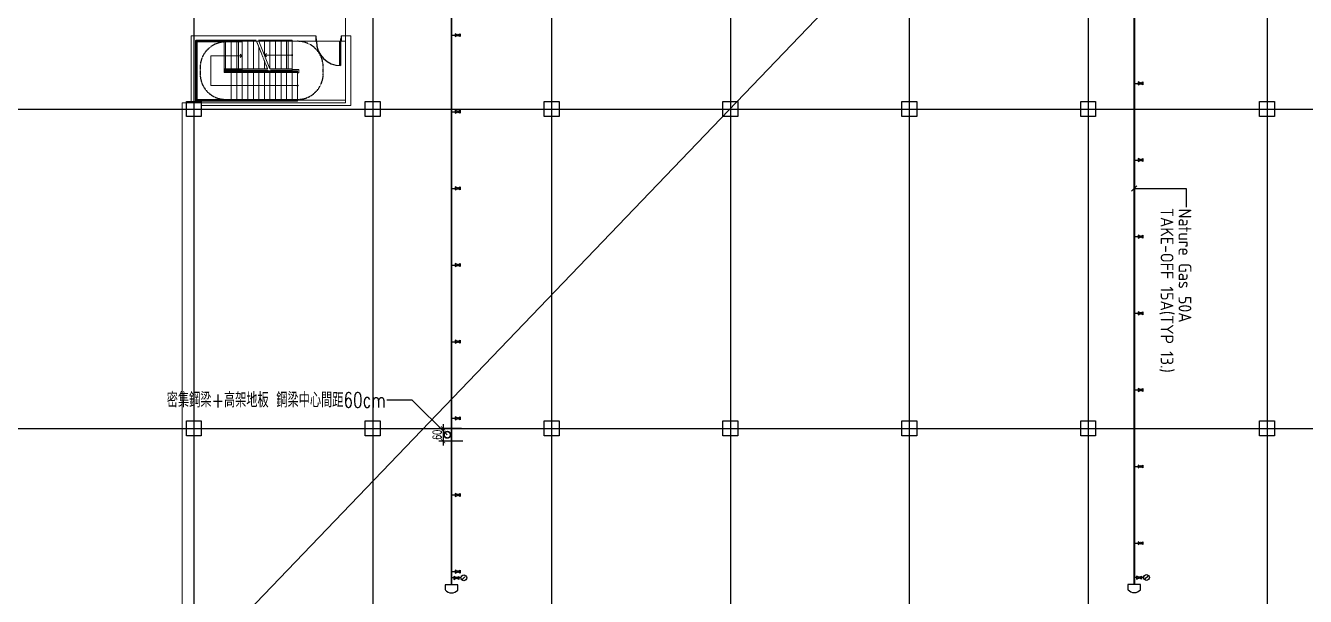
# Model space of a CAD drawing. Header units: millimetres. Extents: x -21841 to 195597, y -1659 to 112111.
# Drawn here: x 15170 to 21180, y 2211 to 4892 of the extents above; entities that cross this region are included whole.
import ezdxf
from ezdxf.enums import TextEntityAlignment as Align

# ---------------------------------------------------------------- set-up
doc = ezdxf.new("R2010")
doc.units = ezdxf.units.MM
for name, pattern in [('X-S-FAB-L10$0$COL-CEN-LIN', [3.25, 2.5, -0.25, 0.25, -0.25]), ('X-S-FAB-L10$0$HIDDEN', [0.4, 0.3, -0.1]), ('X-S-FAB-L10$0$JJP_虛線(退縮線、投影線、地下室範圍、非屬本工程、圖面分區)', [0.45, 0.3, -0.15]), ('X-S-FAB-L10$0$虛線', [0.846667, 0.423333, -0.423333])]:
    doc.linetypes.add(name, pattern=pattern)
for name, color, linetype in [('0-FMCS', 6, 'Continuous'), ('188K-SM-07-F10-MECH-Nature Gas-Y2257103$0$0-NG', 1, 'Continuous'), ('188K-SM-07-F10-MECH-Nature Gas-Y2257103$0$M-P-VALVE', 7, 'Continuous'), ('188K-SM-07-F10-MECH-Nature Gas-Y2257103$0$PV-TXT', 7, 'Continuous'), ('X-S-FAB-L10$0$0-DIM-INT', 8, 'Continuous'), ('X-S-FAB-L10$0$0-DIM-TXT', 8, 'Continuous'), ('X-S-FAB-L10$0$A-STRS', 8, 'Continuous'), ('X-S-FAB-L10$0$A-WALL-IN', 8, 'Continuous'), ('X-S-FAB-L10$0$BLOCK', 8, 'Continuous'), ('X-S-FAB-L10$0$CCL', 8, 'X-S-FAB-L10$0$COL-CEN-LIN'), ('X-S-FAB-L10$0$COL-S', 8, 'Continuous'), ('X-S-FAB-L10$0$DW_Frame', 8, 'Continuous'), ('X-S-FAB-L10$0$HID', 8, 'X-S-FAB-L10$0$HIDDEN'), ('X-S-FAB-L10$0$S-FNDN', 8, 'Continuous'), ('X-S-FAB-L10$0$S-SLAB-SHOW', 8, 'Continuous'), ('X-S-FAB-L10$0$TXT', 8, 'Continuous')]:
    doc.layers.add(name, color=color, linetype=linetype)
doc.styles.add('188K-SM-07-F10-MECH-Nature Gas-Y2257103$0$Standard', font='arial.ttf')
doc.styles.add('188K-SM-07-F10-MECH-Nature Gas-Y2257103$0$XFM7P20PV-200K$0$aa-txt', font='isocp.shx', dxfattribs={"bigfont": 'chineset'})
doc.styles.add('X-S-FAB-L10$0$CHINA', font='simplex.shx', dxfattribs={"width": 0.75, "bigfont": 'chineset.shx'})
doc.styles.add('X-S-FAB-L10$0$DimStyUse', font='romans.shx', dxfattribs={"width": 0.7})
doc.styles.add('X-S-FAB-L10$0$Standard', font='', dxfattribs={"width": 0.8})
doc.styles.add('X-S-FAB-L10$0$TG_NOTE_TEXT', font='simplex.shx', dxfattribs={"width": 0.75, "bigfont": 'chineset.shx'})
doc.styles.get('X-S-FAB-L10$0$Standard').set_extended_font_data('Microsoft JhengHei')
doc.dimstyles.new('188K-SM-07-F10-MECH-Nature Gas-Y2257103$0$ISO-25', dxfattribs={"dimtxt": 2.5, "dimasz": 2.5, "dimexe": 1.25, "dimexo": 0.625, "dimtad": 1, "dimtxsty": '188K-SM-07-F10-MECH-Nature Gas-Y2257103$0$Standard', "dimcen": 2.5, "dimadec": 0, "dimazin": 0, "dimtfac": 1, "dimtmove": 0, "dimatfit": 3, "dimfxl": 1, "dimarcsym": 0})

# ---------------------------------------------------------------- blocks, each defined once
blk = doc.blocks.new('188K-SM-07-F10-MECH-Nature Gas-Y2257103$0$50A-12')
blk.add_lwpolyline([(21, 30), (0, 30), (0, -30), (21, -30, 0.114945), (24.8, -29.1, 0.453355), (24.8, 29.1, 0.114945)], format="xyb", close=True)
blk = doc.blocks.new('188K-SM-07-F10-MECH-Nature Gas-Y2257103$0$GLV')
at = {"layer": '188K-SM-07-F10-MECH-Nature Gas-Y2257103$0$M-P-VALVE'}
blk.add_lwpolyline([(0, -0.675), (0, 0.675), (2.322, -0.675), (2.322, 0.675)], close=True, dxfattribs=at)
blk.add_circle((1.161, 0), 0.425, dxfattribs=at)
blk = doc.blocks.new('188K-SM-07-F10-MECH-Nature Gas-Y2257103$0$GLV-69')
blk.add_blockref('188K-SM-07-F10-MECH-Nature Gas-Y2257103$0$GLV', (0, 0))
blk = doc.blocks.new('188K-SM-07-F10-MECH-Nature Gas-Y2257103$0$_Oblique')
at = {"color": 0, "linetype": 'ByBlock', "lineweight": -2}
blk.add_line((-0.5, -0.5), (0.5, 0.5), dxfattribs=at)
blk = doc.blocks.new('188K-SM-07-F10-MECH-Nature Gas-Y2257103$0$PG-69')
at = {"layer": '188K-SM-07-F10-MECH-Nature Gas-Y2257103$0$M-P-VALVE'}
for p, q in [((-0.22, 3.02), (0.28, 2.46)), ((0, 2.12), (0, 1.65)), ((0, 0.49), (0, 0))]:
    blk.add_line(p, q, dxfattribs=at)
blk.add_circle((0, 2.76), 0.642, dxfattribs=at)
at = {"xscale": 0.5, "yscale": 0.5, "zscale": 0.5, "rotation": 270}
blk.add_blockref('188K-SM-07-F10-MECH-Nature Gas-Y2257103$0$GLV-69', (0, 1.65), dxfattribs=at)
blk = doc.blocks.new('188K-SM-07-F10-MECH-Nature Gas-Y2257103$0$0-NG submain pipe-短2')
at = {"layer": '188K-SM-07-F10-MECH-Nature Gas-Y2257103$0$0-NG'}
for p, q in [((0, -4047.3), (17.6, -4047.3)), ((0, -4407.3), (17.6, -4407.3)), ((0, -4767.3), (17.6, -4767.3)), ((0, -5127.3), (17.6, -5127.3)), ((0, -5487.3), (17.6, -5487.3)), ((0, -5847.3), (17.6, -5847.3)), ((0, -6207.3), (17.6, -6207.3)), ((0, -6567.3), (17.6, -6567.3))]:
    blk.add_line(p, q, dxfattribs=at)
at = {"layer": '188K-SM-07-F10-MECH-Nature Gas-Y2257103$0$0-NG', "const_width": 8.9}
blk.add_lwpolyline([(0, 0), (0, -6629.3)], dxfattribs=at)
at = {"xscale": 20.89969073079965, "yscale": 20.89969073079965, "zscale": 20.89969073079965, "rotation": 270}
blk.add_blockref('188K-SM-07-F10-MECH-Nature Gas-Y2257103$0$PG-69', (0, -6596.7), dxfattribs=at)
at = {"layer": '188K-SM-07-F10-MECH-Nature Gas-Y2257103$0$0-NG', "xscale": 10, "yscale": 10, "zscale": 10, "rotation": 180}
for p in [(40.9, -4047.3), (40.9, -4407.3), (40.9, -4767.3), (40.9, -5127.3), (40.9, -5487.3), (40.9, -5847.3), (40.9, -6207.3), (40.9, -6567.3)]:
    blk.add_blockref('188K-SM-07-F10-MECH-Nature Gas-Y2257103$0$GLV-69', p, dxfattribs=at)
at = {"layer": '188K-SM-07-F10-MECH-Nature Gas-Y2257103$0$0-NG', "rotation": 270}
blk.add_blockref('188K-SM-07-F10-MECH-Nature Gas-Y2257103$0$50A-12', (0, -6629.3), dxfattribs=at)
blk = doc.blocks.new('X-S-FAB-L10$0$FAB2-L05')
at = {"layer": 'X-S-FAB-L10$0$CCL'}
for p, q in [((-10200, 11005), (-10200, 0)), ((-9360, 11005), (-9360, 0)), ((-8520, 11005), (-8520, 0)), ((-7680, 11005), (-7680, 0)), ((-6840, 11005), (-6840, 0)), ((-6000, 11005), (-6000, 0)), ((-5160, 11005), (-5160, 0)), ((-26880, 5220), (1210, 5220)), ((-26880, 3720), (1210, 3720))]:
    blk.add_line(p, q, dxfattribs=at)
at = {"layer": 'X-S-FAB-L10$0$COL-S'}
for points in [[(-10235, 5255), (-10165, 5255), (-10165, 5185), (-10235, 5185)], [(-9395, 5255), (-9325, 5255), (-9325, 5185), (-9395, 5185)], [(-8555, 5255), (-8485, 5255), (-8485, 5185), (-8555, 5185)], [(-7715, 5255), (-7645, 5255), (-7645, 5185), (-7715, 5185)], [(-6875, 5255), (-6805, 5255), (-6805, 5185), (-6875, 5185)], [(-6035, 5255), (-5965, 5255), (-5965, 5185), (-6035, 5185)], [(-5195, 5255), (-5125, 5255), (-5125, 5185), (-5195, 5185)], [(-10235, 3755), (-10165, 3755), (-10165, 3685), (-10235, 3685)], [(-9395, 3755), (-9325, 3755), (-9325, 3685), (-9395, 3685)], [(-8555, 3755), (-8485, 3755), (-8485, 3685), (-8555, 3685)], [(-7715, 3755), (-7645, 3755), (-7645, 3685), (-7715, 3685)], [(-6875, 3755), (-6805, 3755), (-6805, 3685), (-6875, 3685)], [(-6035, 3755), (-5965, 3755), (-5965, 3685), (-6035, 3685)], [(-5195, 3755), (-5125, 3755), (-5125, 3685), (-5195, 3685)]]:
    blk.add_lwpolyline(points, close=True, dxfattribs=at)
blk = doc.blocks.new('X-S-FAB-L10$0$_DOTSMALL')
at = {"color": 0, "linetype": 'ByBlock', "const_width": 0.5}
blk.add_lwpolyline([(-0.0625, 0, 1), (0.0625, 0, 1)], format="xyb", close=True, dxfattribs=at)
blk = doc.blocks.new('X-S-FAB-L10$0$_ArchTick')
at = {"color": 0, "linetype": 'ByBlock', "const_width": 0.15}
blk.add_lwpolyline([(-0.5, -0.5), (0.5, 0.5)], dxfattribs=at)
blk = doc.blocks.new('X-S-FAB-L10')
for p, q in [((16532.5, 4843.5), (16532.5, 4818.5)), ((16652.5, 4843.5), (16652.5, 4818.5))]:
    blk.add_line(p, q)
blk.add_lwpolyline([(16649.5, 4818.5), (16649.5, 4704.5), (16645.125, 4704.5), (16645.125, 4818.5)], close=True)
blk.add_arc((16649.5, 4818.5), 114, 180, 270)
at = {"layer": 'DEFPOINTS'}
blk.add_lwpolyline([(16745, -35), (15995, -35), (15995, 35), (15925, 35), (15925, -35), (15155, -35), (15155, 35), (15085, 35), (15085, -35), (15155, -35), (15155, -250), (13920, -250), (19914.055, 6000), (21180, 7320), (21180, 5520), (23465, 5520), (23485, 3587.5), (24315, 3587.5), (24315, 1870), (17075, 1870), (17075, 2060), (16745, 2060), (16745, -21.034)], close=True, dxfattribs=at)
at = {"layer": 'X-S-FAB-L10$0$0-DIM-INT'}
for p, q in [((17130.507, 3020), (17130.507, 2919.997)), ((17217.045, 3000), (17110.507, 3000)), ((17222.522, 2939.997), (17110.507, 2939.997))]:
    blk.add_line(p, q, dxfattribs=at)
at = {"layer": 'X-S-FAB-L10$0$A-STRS', "linetype": 'X-S-FAB-L10$0$JJP_虛線(退縮線、投影線、地下室範圍、非屬本工程、圖面分區)', "lineweight": 0}
for p, q in [((16109.5, 4823.5), (15967.5, 4823.5)), ((15967.5, 4823.5), (15967.5, 4537.5)), ((15972.5, 4542.5), (15972.5, 4818.5)), ((15972.5, 4818.5), (16109.5, 4818.5)), ((15972.5, 4818.5), (15972.5, 4542.5)), ((16109.5, 4818.5), (15972.5, 4818.5)), ((16101.73, 4685.5), (16101.73, 4815.5)), ((16103.009, 4818.5), (16103.009, 4688.5)), ((16252.73, 4823.5), (16109.5, 4823.5)), ((16109.5, 4823.5), (16109.5, 4818.5)), ((16109.5, 4818.5), (16109.5, 4823.5)), ((16109.5, 4818.5), (16254.73, 4818.5)), ((16109.5, 4688.5), (16109.5, 4818.5)), ((16109.5, 4688.5), (16109.5, 4818.5)), ((16109.5, 4688.5), (16109.5, 4818.5)), ((16135.5, 4818.5), (16109.5, 4818.5)), ((16109.5, 4818.5), (16109.5, 4688.5)), ((16109.5, 4688.5), (16109.5, 4818.5)), ((16135.5, 4688.5), (16135.5, 4818.5)), ((16161.5, 4818.5), (16135.5, 4818.5)), ((16135.5, 4818.5), (16135.5, 4688.5)), ((16135.5, 4688.5), (16135.5, 4818.5)), ((16161.5, 4688.5), (16161.5, 4818.5)), ((16187.5, 4818.5), (16161.5, 4818.5)), ((16161.5, 4818.5), (16161.5, 4688.5)), ((16161.5, 4688.5), (16161.5, 4818.5)), ((16170.085, 4685.5), (16170.085, 4815.5)), ((16187.5, 4688.5), (16187.5, 4818.5)), ((16213.5, 4818.5), (16187.5, 4818.5)), ((16187.5, 4818.5), (16187.5, 4688.5)), ((16187.5, 4688.5), (16187.5, 4818.5)), ((16213.5, 4688.5), (16213.5, 4818.5)), ((16239.5, 4818.5), (16213.5, 4818.5)), ((16213.5, 4818.5), (16213.5, 4688.5)), ((16213.5, 4688.5), (16213.5, 4818.5)), ((16239.5, 4688.5), (16239.5, 4818.5)), ((16254.73, 4818.5), (16239.5, 4818.5)), ((16239.5, 4818.5), (16239.5, 4688.5)), ((16239.5, 4688.5), (16239.5, 4818.5)), ((16306.73, 4688.5), (16254.73, 4818.5)), ((16403.454, 4818.5), (16403.454, 4688.5)), ((16265.5, 4688.5), (16265.5, 4791.574)), ((16265.5, 4791.574), (16265.5, 4688.5)), ((16265.5, 4688.5), (16265.5, 4791.574)), ((16109.5, 4688.5), (16102.5, 4688.5)), ((16102.5, 4688.5), (16102.5, 4672.5)), ((16102.5, 4672.5), (16102.5, 4688.5)), ((16102.5, 4688.5), (16109.5, 4688.5)), ((16306.73, 4688.5), (16109.5, 4688.5)), ((16109.5, 4688.5), (16109.5, 4683.5)), ((16109.5, 4683.5), (16109.5, 4688.5)), ((16109.5, 4688.5), (16135.5, 4688.5)), ((16135.5, 4688.5), (16161.5, 4688.5)), ((16161.5, 4688.5), (16187.5, 4688.5)), ((16187.5, 4688.5), (16213.5, 4688.5)), ((16213.5, 4688.5), (16239.5, 4688.5)), ((16239.5, 4688.5), (16265.5, 4688.5)), ((16265.5, 4688.5), (16291.5, 4688.5)), ((16291.5, 4688.5), (16291.5, 4726.574)), ((16291.5, 4726.574), (16291.5, 4688.5)), ((16291.5, 4688.5), (16291.5, 4726.574)), ((16291.5, 4688.5), (16306.73, 4688.5)), ((16105.5, 4685.5), (16101.73, 4685.5)), ((16102.5, 4672.5), (16135.5, 4672.5)), ((16135.5, 4672.5), (16102.5, 4672.5)), ((16107.5, 4677.5), (16107.5, 4683.5)), ((16107.5, 4683.5), (16109.5, 4683.5)), ((16135.5, 4677.5), (16107.5, 4677.5)), ((16109.5, 4683.5), (16308.73, 4683.5)), ((16135.5, 4672.5), (16135.5, 4677.5)), ((16447.5, 4677.5), (16135.5, 4677.5)), ((16135.5, 4677.5), (16135.5, 4672.5)), ((16135.5, 4545.5), (16135.5, 4675.5)), ((16135.5, 4672.5), (16447.5, 4672.5)), ((16135.5, 4672.5), (16135.5, 4542.5)), ((16135.5, 4672.5), (16135.5, 4542.5)), ((16135.5, 4672.5), (16135.5, 4542.5)), ((16135.5, 4542.5), (16135.5, 4672.5)), ((16161.5, 4672.5), (16135.5, 4672.5)), ((16135.5, 4672.5), (16135.5, 4542.5)), ((16161.5, 4672.5), (16161.5, 4542.5)), ((16161.5, 4542.5), (16161.5, 4672.5)), ((16161.5, 4672.5), (16161.5, 4542.5)), ((16187.5, 4672.5), (16161.5, 4672.5)), ((16187.5, 4672.5), (16187.5, 4542.5)), ((16187.5, 4542.5), (16187.5, 4672.5)), ((16187.5, 4672.5), (16187.5, 4542.5)), ((16213.5, 4672.5), (16187.5, 4672.5)), ((16213.5, 4672.5), (16213.5, 4542.5)), ((16213.5, 4542.5), (16213.5, 4672.5)), ((16213.5, 4672.5), (16213.5, 4542.5)), ((16239.5, 4672.5), (16213.5, 4672.5)), ((16239.5, 4672.5), (16239.5, 4542.5)), ((16239.5, 4542.5), (16239.5, 4672.5)), ((16239.5, 4672.5), (16239.5, 4542.5)), ((16265.5, 4672.5), (16239.5, 4672.5)), ((16265.5, 4672.5), (16265.5, 4542.5)), ((16265.5, 4542.5), (16265.5, 4672.5)), ((16265.5, 4672.5), (16265.5, 4542.5)), ((16291.5, 4672.5), (16265.5, 4672.5)), ((16291.5, 4672.5), (16291.5, 4542.5)), ((16291.5, 4542.5), (16291.5, 4672.5)), ((16291.5, 4672.5), (16291.5, 4542.5)), ((16317.5, 4672.5), (16291.5, 4672.5)), ((16317.5, 4672.5), (16317.5, 4542.5)), ((16317.5, 4542.5), (16317.5, 4672.5)), ((16317.5, 4672.5), (16317.5, 4542.5)), ((16343.5, 4672.5), (16317.5, 4672.5)), ((16343.5, 4672.5), (16343.5, 4542.5)), ((16343.5, 4542.5), (16343.5, 4672.5)), ((16343.5, 4672.5), (16343.5, 4542.5)), ((16369.5, 4672.5), (16343.5, 4672.5)), ((16369.5, 4672.5), (16369.5, 4542.5)), ((16369.5, 4542.5), (16369.5, 4672.5)), ((16369.5, 4672.5), (16369.5, 4542.5)), ((16395.5, 4672.5), (16369.5, 4672.5)), ((16395.5, 4672.5), (16395.5, 4542.5)), ((16395.5, 4542.5), (16395.5, 4672.5)), ((16395.5, 4672.5), (16395.5, 4542.5)), ((16421.5, 4672.5), (16395.5, 4672.5)), ((16421.5, 4672.5), (16421.5, 4542.5)), ((16421.5, 4542.5), (16421.5, 4672.5)), ((16421.5, 4672.5), (16421.5, 4542.5)), ((16447.5, 4672.5), (16421.5, 4672.5)), ((16447.5, 4672.5), (16447.5, 4677.5)), ((16447.5, 4542.5), (16447.5, 4672.5)), ((15967.5, 4537.5), (16135.5, 4537.5)), ((16135.5, 4542.5), (15972.5, 4542.5)), ((15972.5, 4542.5), (16135.5, 4542.5)), ((16135.5, 4537.5), (16135.5, 4542.5)), ((16447.5, 4542.5), (16135.5, 4542.5)), ((16135.5, 4542.5), (16135.5, 4537.5)), ((16135.5, 4542.5), (16161.5, 4542.5)), ((16135.5, 4537.5), (16447.5, 4537.5)), ((16161.5, 4542.5), (16187.5, 4542.5)), ((16187.5, 4542.5), (16213.5, 4542.5)), ((16213.5, 4542.5), (16239.5, 4542.5)), ((16239.5, 4542.5), (16265.5, 4542.5)), ((16265.5, 4542.5), (16291.5, 4542.5)), ((16291.5, 4542.5), (16317.5, 4542.5)), ((16317.5, 4542.5), (16343.5, 4542.5)), ((16343.5, 4542.5), (16369.5, 4542.5)), ((16369.5, 4542.5), (16395.5, 4542.5)), ((16395.5, 4542.5), (16421.5, 4542.5)), ((16421.5, 4542.5), (16447.5, 4542.5)), ((16447.5, 4537.5), (16447.5, 4542.5))]:
    blk.add_line(p, q, dxfattribs=at)
at = {"layer": 'X-S-FAB-L10$0$A-STRS', "lineweight": 0}
for p, q in [((15970.5, 4540.5), (15970.5, 4820.5)), ((15970.5, 4820.5), (16109.5, 4820.5)), ((16109.5, 4815.5), (15975.5, 4815.5)), ((15975.5, 4815.5), (15975.5, 4545.5)), ((15975.5, 4545.5), (15975.5, 4815.5)), ((15975.5, 4815.5), (16101.73, 4815.5)), ((15975.5, 4545.5), (15975.5, 4815.5)), ((15975.5, 4815.5), (16109.5, 4815.5)), ((16101.73, 4815.5), (16109.5, 4815.5)), ((16109.5, 4815.5), (16109.5, 4820.5)), ((16109.5, 4820.5), (16187.5, 4820.5)), ((16109.5, 4820.5), (16109.5, 4815.5)), ((16187.5, 4815.5), (16109.5, 4815.5)), ((16109.5, 4815.5), (16187.5, 4815.5)), ((16109.5, 4815.5), (16109.5, 4685.5)), ((16109.5, 4815.5), (16109.5, 4685.5)), ((16109.5, 4815.5), (16109.5, 4685.5)), ((16109.5, 4685.5), (16109.5, 4815.5)), ((16109.5, 4815.5), (16135.5, 4815.5)), ((16109.5, 4815.5), (16109.5, 4685.5)), ((16135.5, 4815.5), (16135.5, 4685.5)), ((16135.5, 4685.5), (16135.5, 4815.5)), ((16135.5, 4815.5), (16161.5, 4815.5)), ((16135.5, 4815.5), (16135.5, 4685.5)), ((16161.5, 4815.5), (16161.5, 4685.5)), ((16161.5, 4685.5), (16161.5, 4815.5)), ((16161.5, 4815.5), (16187.5, 4815.5)), ((16161.5, 4815.5), (16161.5, 4685.5)), ((16187.5, 4820.5), (16187.5, 4815.5)), ((16187.5, 4815.5), (16187.5, 4685.5)), ((16187.5, 4815.5), (16187.5, 4685.5)), ((16421.5, 4823.5), (16263.5, 4823.5)), ((16265.5, 4818.5), (16421.5, 4818.5)), ((16421.5, 4818.5), (16265.5, 4818.5)), ((16291.5, 4818.5), (16265.5, 4818.5)), ((16317.5, 4688.5), (16265.5, 4818.5)), ((16291.5, 4753.5), (16291.5, 4818.5)), ((16317.5, 4818.5), (16291.5, 4818.5)), ((16291.5, 4818.5), (16291.5, 4753.5)), ((16291.5, 4753.5), (16291.5, 4818.5)), ((16317.5, 4688.5), (16317.5, 4818.5)), ((16343.5, 4818.5), (16317.5, 4818.5)), ((16317.5, 4818.5), (16317.5, 4688.5)), ((16317.5, 4688.5), (16317.5, 4818.5)), ((16343.5, 4688.5), (16343.5, 4818.5)), ((16369.5, 4818.5), (16343.5, 4818.5)), ((16343.5, 4818.5), (16343.5, 4688.5)), ((16343.5, 4688.5), (16343.5, 4818.5)), ((16369.5, 4688.5), (16369.5, 4818.5)), ((16395.5, 4818.5), (16369.5, 4818.5)), ((16369.5, 4818.5), (16369.5, 4688.5)), ((16369.5, 4688.5), (16369.5, 4818.5)), ((16395.5, 4688.5), (16395.5, 4818.5)), ((16421.5, 4818.5), (16395.5, 4818.5)), ((16395.5, 4818.5), (16395.5, 4688.5)), ((16395.5, 4688.5), (16395.5, 4818.5)), ((16421.5, 4818.5), (16421.5, 4823.5)), ((16421.5, 4688.5), (16421.5, 4818.5)), ((16421.5, 4688.5), (16421.5, 4818.5)), ((16109.5, 4750.5), (16040.5, 4750.5)), ((16040.5, 4750.5), (16040.5, 4610.5)), ((16161.5, 4750.5), (16109.5, 4750.5)), ((16187.5, 4750.5), (16161.5, 4750.5)), ((16177.5, 4758), (16187.5, 4750.5)), ((16187.5, 4750.5), (16177.5, 4743)), ((16301.5, 4761), (16291.5, 4753.5)), ((16395.5, 4753.5), (16291.5, 4753.5)), ((16291.5, 4753.5), (16301.5, 4746)), ((16421.5, 4753.5), (16395.5, 4753.5)), ((16421.5, 4688.5), (16317.5, 4688.5)), ((16317.5, 4688.5), (16421.5, 4688.5)), ((16317.5, 4688.5), (16343.5, 4688.5)), ((16343.5, 4688.5), (16369.5, 4688.5)), ((16369.5, 4688.5), (16395.5, 4688.5)), ((16395.5, 4688.5), (16421.5, 4688.5)), ((16421.5, 4683.5), (16421.5, 4688.5)), ((16105.5, 4675.5), (16105.5, 4685.5)), ((16105.5, 4685.5), (16109.5, 4685.5)), ((16109.5, 4685.5), (16105.5, 4685.5)), ((16105.5, 4685.5), (16105.5, 4675.5)), ((16109.5, 4685.5), (16105.5, 4685.5)), ((16105.5, 4685.5), (16105.5, 4675.5)), ((16135.5, 4675.5), (16105.5, 4675.5)), ((16105.5, 4675.5), (16135.5, 4675.5)), ((16105.5, 4675.5), (16135.5, 4675.5)), ((16109.5, 4680.5), (16109.5, 4685.5)), ((16109.5, 4685.5), (16187.5, 4685.5)), ((16109.5, 4685.5), (16109.5, 4680.5)), ((16187.5, 4685.5), (16109.5, 4685.5)), ((16135.5, 4685.5), (16109.5, 4685.5)), ((16187.5, 4680.5), (16109.5, 4680.5)), ((16109.5, 4680.5), (16110.5, 4680.5)), ((16110.5, 4680.5), (16135.5, 4680.5)), ((16161.5, 4685.5), (16135.5, 4685.5)), ((16135.5, 4680.5), (16135.5, 4675.5)), ((16135.5, 4680.5), (16447.5, 4680.5)), ((16135.5, 4675.5), (16135.5, 4680.5)), ((16447.5, 4675.5), (16135.5, 4675.5)), ((16135.5, 4675.5), (16447.5, 4675.5)), ((16135.5, 4545.5), (16135.5, 4675.5)), ((16135.5, 4545.5), (16135.5, 4675.5)), ((16135.5, 4675.5), (16135.5, 4545.5)), ((16135.5, 4545.5), (16135.5, 4675.5)), ((16135.5, 4675.5), (16161.5, 4675.5)), ((16187.5, 4685.5), (16161.5, 4685.5)), ((16161.5, 4545.5), (16161.5, 4675.5)), ((16161.5, 4675.5), (16161.5, 4545.5)), ((16161.5, 4545.5), (16161.5, 4675.5)), ((16161.5, 4675.5), (16187.5, 4675.5)), ((16187.5, 4685.5), (16187.5, 4680.5)), ((16187.5, 4545.5), (16187.5, 4675.5)), ((16187.5, 4675.5), (16187.5, 4545.5)), ((16187.5, 4545.5), (16187.5, 4675.5)), ((16187.5, 4675.5), (16213.5, 4675.5)), ((16213.5, 4545.5), (16213.5, 4675.5)), ((16213.5, 4675.5), (16213.5, 4545.5)), ((16213.5, 4545.5), (16213.5, 4675.5)), ((16213.5, 4675.5), (16239.5, 4675.5)), ((16239.5, 4545.5), (16239.5, 4675.5)), ((16239.5, 4675.5), (16239.5, 4545.5)), ((16239.5, 4545.5), (16239.5, 4675.5)), ((16239.5, 4675.5), (16265.5, 4675.5)), ((16265.5, 4545.5), (16265.5, 4675.5)), ((16265.5, 4675.5), (16265.5, 4545.5)), ((16265.5, 4545.5), (16265.5, 4675.5)), ((16265.5, 4675.5), (16291.5, 4675.5)), ((16291.5, 4545.5), (16291.5, 4675.5)), ((16291.5, 4675.5), (16291.5, 4545.5)), ((16291.5, 4545.5), (16291.5, 4675.5)), ((16291.5, 4675.5), (16317.5, 4675.5)), ((16317.5, 4545.5), (16317.5, 4675.5)), ((16317.5, 4675.5), (16317.5, 4545.5)), ((16317.5, 4545.5), (16317.5, 4675.5)), ((16317.5, 4675.5), (16343.5, 4675.5)), ((16319.5, 4683.5), (16421.5, 4683.5)), ((16343.5, 4545.5), (16343.5, 4675.5)), ((16343.5, 4675.5), (16343.5, 4545.5)), ((16343.5, 4545.5), (16343.5, 4675.5)), ((16343.5, 4675.5), (16369.5, 4675.5)), ((16369.5, 4545.5), (16369.5, 4675.5)), ((16369.5, 4675.5), (16369.5, 4545.5)), ((16369.5, 4545.5), (16369.5, 4675.5)), ((16369.5, 4675.5), (16395.5, 4675.5)), ((16395.5, 4545.5), (16395.5, 4675.5)), ((16395.5, 4675.5), (16395.5, 4545.5)), ((16395.5, 4545.5), (16395.5, 4675.5)), ((16395.5, 4675.5), (16421.5, 4675.5)), ((16421.5, 4545.5), (16421.5, 4675.5)), ((16421.5, 4675.5), (16421.5, 4545.5)), ((16421.5, 4545.5), (16421.5, 4675.5)), ((16421.5, 4675.5), (16447.5, 4675.5)), ((16447.5, 4680.5), (16447.5, 4675.5)), ((16447.5, 4675.5), (16447.5, 4545.5)), ((16447.5, 4675.5), (16447.5, 4545.5)), ((16040.5, 4610.5), (16135.5, 4610.5)), ((16135.5, 4610.5), (16421.5, 4610.5)), ((16421.5, 4610.5), (16447.5, 4610.5)), ((16135.5, 4540.5), (15970.5, 4540.5)), ((15975.5, 4545.5), (16135.5, 4545.5)), ((16135.5, 4545.5), (15975.5, 4545.5)), ((16135.5, 4545.5), (15975.5, 4545.5)), ((16135.5, 4545.5), (16135.5, 4540.5)), ((16135.5, 4545.5), (16447.5, 4545.5)), ((16135.5, 4540.5), (16135.5, 4545.5)), ((16447.5, 4545.5), (16135.5, 4545.5)), ((16161.5, 4545.5), (16135.5, 4545.5)), ((16447.5, 4540.5), (16135.5, 4540.5)), ((16187.5, 4545.5), (16161.5, 4545.5)), ((16213.5, 4545.5), (16187.5, 4545.5)), ((16239.5, 4545.5), (16213.5, 4545.5)), ((16265.5, 4545.5), (16239.5, 4545.5)), ((16291.5, 4545.5), (16265.5, 4545.5)), ((16317.5, 4545.5), (16291.5, 4545.5)), ((16343.5, 4545.5), (16317.5, 4545.5)), ((16369.5, 4545.5), (16343.5, 4545.5)), ((16395.5, 4545.5), (16369.5, 4545.5)), ((16421.5, 4545.5), (16395.5, 4545.5)), ((16447.5, 4545.5), (16421.5, 4545.5)), ((16447.5, 4545.5), (16447.5, 4540.5))]:
    blk.add_line(p, q, dxfattribs=at)
at = {"layer": 'X-S-FAB-L10$0$A-STRS', "linetype": 'X-S-FAB-L10$0$虛線', "lineweight": 0}
for p, q in [((15972.5, 4818.5), (15972.5, 4542.5)), ((16103.009, 4818.5), (15972.5, 4818.5)), ((16109.5, 4818.5), (16103.009, 4818.5)), ((16254.73, 4818.5), (16109.5, 4818.5)), ((16102.5, 4672.5), (16102.5, 4688.5)), ((16102.5, 4688.5), (16103.009, 4688.5)), ((16103.009, 4688.5), (16109.5, 4688.5)), ((16109.5, 4688.5), (16306.73, 4688.5)), ((16135.5, 4672.5), (16102.5, 4672.5)), ((16447.5, 4672.5), (16135.5, 4672.5)), ((16447.5, 4542.5), (16447.5, 4672.5)), ((15972.5, 4542.5), (16135.5, 4542.5)), ((16135.5, 4542.5), (16447.5, 4542.5))]:
    blk.add_line(p, q, dxfattribs=at)
at = {"layer": 'X-S-FAB-L10$0$A-STRS', "lineweight": 0, "flags": 128}
for points in [[(16421.5, 4756, 1), (16421.5, 4751, 1)], [(16447.5, 4608, -1), (16447.5, 4613, -1)]]:
    blk.add_lwpolyline(points, format="xyb", close=True, dxfattribs=at)
at = {"layer": 'X-S-FAB-L10$0$A-WALL-IN', "lineweight": 0}
for p, q in [((15947.5, 4843.5), (15947.5, 4818.5)), ((16532.5, 4843.5), (15947.5, 4843.5)), ((15972.5, 4818.5), (16532.5, 4818.5)), ((16672.5, 4843.5), (16652.5, 4843.5)), ((16652.5, 4818.5), (16672.5, 4818.5))]:
    blk.add_line(p, q, dxfattribs=at)
at = {"layer": 'X-S-FAB-L10$0$A-WALL-IN', "lineweight": 0, "flags": 128}
for points in [[(15947.5, 4818.5), (15947.5, 4542.5)], [(15972.5, 4542.5), (15972.5, 4818.5)], [(16697.5, 4843.5), (16672.5, 4843.5)], [(16672.5, 4818.5), (16672.5, 4542.5)], [(16697.5, 4542.5), (16697.5, 4843.5)], [(15947.5, 4535), (15947.5, 4542.5)], [(16672.5, 4542.5), (15972.5, 4542.5)], [(15995, 4517.5), (16697.5, 4517.5)], [(16697.5, 4517.5), (16697.5, 4542.5)]]:
    blk.add_lwpolyline(points, dxfattribs=at)
at = {"layer": 'X-S-FAB-L10$0$COL-S'}
for p, q in [((15925, 4535), (15995, 4535)), ((15925, 4465), (15925, 4535)), ((15995, 4535), (15995, 4465)), ((16765, 4535), (16835, 4535)), ((16765, 4465), (16765, 4535)), ((16835, 4535), (16835, 4465)), ((17605, 4535), (17675, 4535)), ((17605, 4465), (17605, 4535)), ((17675, 4535), (17675, 4465)), ((18445, 4535), (18515, 4535)), ((18445, 4465), (18445, 4535)), ((18515, 4535), (18515, 4465)), ((19285, 4535), (19355, 4535)), ((19285, 4465), (19285, 4535)), ((19355, 4535), (19355, 4465)), ((20125, 4535), (20195, 4535)), ((20125, 4465), (20125, 4535)), ((20195, 4535), (20195, 4465)), ((20965, 4535), (21035, 4535)), ((20965, 4465), (20965, 4535)), ((21035, 4535), (21035, 4465)), ((15995, 4465), (15925, 4465)), ((16835, 4465), (16765, 4465)), ((17675, 4465), (17605, 4465)), ((18515, 4465), (18445, 4465)), ((19355, 4465), (19285, 4465)), ((20195, 4465), (20125, 4465)), ((21035, 4465), (20965, 4465)), ((15925, 3035), (15995, 3035)), ((15925, 2965), (15925, 3035)), ((15995, 3035), (15995, 2965)), ((16765, 3035), (16835, 3035)), ((16765, 2965), (16765, 3035)), ((16835, 3035), (16835, 2965)), ((17605, 3035), (17675, 3035)), ((17605, 2965), (17605, 3035)), ((17675, 3035), (17675, 2965)), ((18445, 3035), (18515, 3035)), ((18445, 2965), (18445, 3035)), ((18515, 3035), (18515, 2965)), ((19285, 3035), (19355, 3035)), ((19285, 2965), (19285, 3035)), ((19355, 3035), (19355, 2965)), ((20125, 3035), (20195, 3035)), ((20125, 2965), (20125, 3035)), ((20195, 3035), (20195, 2965)), ((20965, 3035), (21035, 3035)), ((20965, 2965), (20965, 3035)), ((21035, 3035), (21035, 2965)), ((15995, 2965), (15925, 2965)), ((16835, 2965), (16765, 2965)), ((17675, 2965), (17605, 2965)), ((18515, 2965), (18445, 2965)), ((19355, 2965), (19285, 2965)), ((20195, 2965), (20125, 2965)), ((21035, 2965), (20965, 2965))]:
    blk.add_line(p, q, dxfattribs=at)
at = {"layer": 'X-S-FAB-L10$0$DW_Frame'}
for points in [[(16532.5, 4818.5), (16535.5, 4818.5), (16535.5, 4830.5), (16532.5, 4830.5)], [(16652.5, 4830.5), (16649.5, 4830.5), (16649.5, 4818.5), (16652.5, 4818.5)]]:
    blk.add_lwpolyline(points, dxfattribs=at)
at = {"layer": 'X-S-FAB-L10$0$HID', "ltscale": 0.5}
for p, q in [((15989.5, 4695.5), (15989.5, 4665.5)), ((16567.5, 4665.5), (16567.5, 4698.5))]:
    blk.add_line(p, q, dxfattribs=at)
for centre, start, end in [((16109.5, 4695.5), 90, 180), ((16447.5, 4698.5), 0, 90), ((16109.5, 4665.5), 180, 270), ((16447.5, 4665.5), 270, 0)]:
    blk.add_arc(centre, 120, start, end, dxfattribs=at)
at = {"layer": 'X-S-FAB-L10$0$S-FNDN', "lineweight": 0, "flags": 128}
blk.add_lwpolyline([(11070, 4530), (11935, 4530), (11935, -55), (12665, -55), (12665, -270), (15175, -270), (15175, -55), (15905, -55), (15905, 4530), (16672.5, 4530), (16672.5, 5003), (15905, 5003), (15905, 9055), (11935, 9055), (11935, 5003), (11070, 5003)], close=True, dxfattribs=at)
at = {"layer": 'X-S-FAB-L10$0$S-SLAB-SHOW', "lineweight": 0, "flags": 128}
blk.add_lwpolyline([(16421.5, 4685.5), (16452.5, 4685.5), (16452.5, 4670.5), (16447.5, 4670.5), (16447.5, 4542.5), (16672.5, 4542.5), (16672.5, 4818.5), (16421.5, 4818.5)], close=True, dxfattribs=at)
blk.add_lwpolyline([(16421.5, 4685.5), (16452.5, 4685.5), (16452.5, 4670.5), (16447.5, 4670.5), (16447.5, 4542.5), (16672.5, 4542.5), (16672.5, 4818.5), (16421.5, 4818.5)], close=True, dxfattribs=at)
at = {"layer": 'X-S-FAB-L10$0$TXT', "linetype": 'ByBlock', "lineweight": -2}
blk.add_line((16985.203, 3133.127), (16865.908, 3133.127), dxfattribs=at)
blk.add_lwpolyline([(17150.34, 2969.998), (16985.203, 3133.127)], dxfattribs=at)
at = {"layer": 'X-S-FAB-L10$0$0-DIM-INT', "xscale": 20, "yscale": 20, "zscale": 20}
for p, rotation in [((17130.507, 3000), 90), ((17130.507, 2939.997), 270)]:
    blk.add_blockref('X-S-FAB-L10$0$_ArchTick', p, dxfattribs=dict(at, rotation=rotation))
at = {"layer": 'X-S-FAB-L10$0$BLOCK'}
blk.add_blockref('X-S-FAB-L10$0$FAB2-L05', (26160, -720), dxfattribs=at)
at = {"layer": 'X-S-FAB-L10$0$TXT', "lineweight": -2, "xscale": 60, "yscale": 60, "zscale": 60, "rotation": 315.3504821296725}
blk.add_blockref('X-S-FAB-L10$0$_DOTSMALL', (17150.34, 2969.998), dxfattribs=at)
at = {"style": 'X-S-FAB-L10$0$TG_NOTE_TEXT', "width": 0.5, "flags": 1}
for p in [(7463.301, 9020), (18268.251, 8649), (11197.77, 4800.167), (16485.801, 4800.167), (25420.27, 2635), (13360, 320.001, 0), (7463.301, -33.333)]:
    blk.add_attdef('WH', text='', height=20, dxfattribs=at).set_placement(p, align=Align.BOTTOM_LEFT)
at = {"width": 0.5}
for style, p in [('X-S-FAB-L10$0$TG_NOTE_TEXT', (7585, 9020)), ('X-S-FAB-L10$0$TG_NOTE_TEXT', (18389.95, 8649)), ('X-S-FAB-L10$0$TG_NOTE_TEXT', (11117.5, 4813.5)), ('X-S-FAB-L10$0$TG_NOTE_TEXT', (16607.5, 4813.5)), ('X-S-FAB-L10$0$TG_NOTE_TEXT', (25350, 2635)), ('X-S-FAB-L10$0$Standard', (13129.375, 325.001, 0)), ('X-S-FAB-L10$0$TG_NOTE_TEXT', (7585, -20))]:
    blk.add_attdef('DESC', text='', height=10, dxfattribs=dict(at, style=style)).set_placement(p, align=Align.BOTTOM_LEFT)
for tag, style, p in [('TYPE', 'X-S-FAB-L10$0$TG_NOTE_TEXT', (7619.286, 9020)), ('NO', 'X-S-FAB-L10$0$TG_NOTE_TEXT', (7650.095, 9020)), ('TYPE', 'X-S-FAB-L10$0$TG_NOTE_TEXT', (18424.236, 8649)), ('NO', 'X-S-FAB-L10$0$TG_NOTE_TEXT', (18455.045, 8649)), ('NO', 'X-S-FAB-L10$0$TG_NOTE_TEXT', (11088.595, 4813.5)), ('TYPE', 'X-S-FAB-L10$0$TG_NOTE_TEXT', (11151.786, 4813.5)), ('TYPE', 'X-S-FAB-L10$0$TG_NOTE_TEXT', (16641.786, 4813.5)), ('NO', 'X-S-FAB-L10$0$TG_NOTE_TEXT', (16672.595, 4813.5)), ('NO', 'X-S-FAB-L10$0$TG_NOTE_TEXT', (25313, 2635)), ('TYPE', 'X-S-FAB-L10$0$TG_NOTE_TEXT', (25350, 2635)), ('NO', 'X-S-FAB-L10$0$Standard', (13100, 320.001, 0)), ('TYPE', 'X-S-FAB-L10$0$Standard', (13129.375, 320.001, 0)), ('TYPE', 'X-S-FAB-L10$0$TG_NOTE_TEXT', (7619.286, -20)), ('NO', 'X-S-FAB-L10$0$TG_NOTE_TEXT', (7650.095, -20))]:
    blk.add_attdef(tag, text='', height=10, dxfattribs=dict(at, style=style)).set_placement(p, align=Align.BOTTOM_RIGHT)
at = {"style": 'X-S-FAB-L10$0$TG_NOTE_TEXT', "width": 0.5, "flags": 1}
for rotation, p in [(180, (43, 7480)), (180, (943, 7480)), (90, (24310, 3717.77)), (270, (17080, 1711.699))]:
    blk.add_attdef('WH', text='', height=20, rotation=rotation, dxfattribs=at).set_placement(p, align=Align.BOTTOM_LEFT)
at = {"width": 0.5}
for rotation, style, p in [(180, 'X-S-FAB-L10$0$Standard', (317.625, 7480)), (180, 'X-S-FAB-L10$0$Standard', (1217.625, 7480)), (90, 'X-S-FAB-L10$0$TG_NOTE_TEXT', (24310, 3647.5)), (270, 'X-S-FAB-L10$0$TG_NOTE_TEXT', (17080, 1605))]:
    blk.add_attdef('DESC', text='', height=10, rotation=rotation, dxfattribs=dict(at, style=style)).set_placement(p, align=Align.BOTTOM_LEFT)
for tag, rotation, style, p in [('TYPE', 180, 'X-S-FAB-L10$0$Standard', (317.625, 7480)), ('NO', 180, 'X-S-FAB-L10$0$Standard', (347, 7480)), ('TYPE', 180, 'X-S-FAB-L10$0$Standard', (1217.625, 7480)), ('NO', 180, 'X-S-FAB-L10$0$Standard', (1247, 7480)), ('TYPE', 90, 'X-S-FAB-L10$0$TG_NOTE_TEXT', (24310, 3647.5)), ('NO', 90, 'X-S-FAB-L10$0$TG_NOTE_TEXT', (24310, 3610.5)), ('TYPE', 270, 'X-S-FAB-L10$0$TG_NOTE_TEXT', (17080, 1605)), ('NO', 270, 'X-S-FAB-L10$0$TG_NOTE_TEXT', (17080, 1573))]:
    blk.add_attdef(tag, text='', height=10, rotation=rotation, dxfattribs=dict(at, style=style)).set_placement(p, align=Align.BOTTOM_RIGHT)
at = {"layer": 'X-S-FAB-L10$0$0-DIM-INT', "insert": (17102.507, 2969.998), "char_height": 40, "attachment_point": 5, "rotation": 90, "style": 'X-S-FAB-L10$0$DimStyUse'}
blk.add_mtext('\\A1;60', dxfattribs=at)
at = {"layer": 'X-S-FAB-L10$0$0-DIM-TXT', "style": 'X-S-FAB-L10$0$CHINA', "width": 0.75}
for p in [(667.414, 7855.1, -2689.4), (22627.353, 6728.814), (25644.722, 6728.814), (24778.787, 5569.051), (1118.252, 4980), (417.801, 4594.623), (23874.84, 4355), (22927.43, 4330.122), (23749.869, 3901.367), (417.801, 3765.236), (1118.252, 3730), (417.801, 3115.79), (536.882, 2227.832), (16908.994, 1782.652), (888.445, 880.466), (16977.43, 750), (18878.841, 750), (21364.03, 526.894), (25641.221, 553.233)]:
    blk.add_attdef('HIG', text='', height=80, dxfattribs=at).set_placement(p, align=Align.MIDDLE_LEFT)
at = {"layer": 'X-S-FAB-L10$0$TXT', "insert": (16860.574, 3168.598), "char_height": 70, "width": 1147.79839, "attachment_point": 3, "line_spacing_factor": 1.2, "style": 'X-S-FAB-L10$0$CHINA'}
blk.add_mtext('密集鋼梁+高架地板 鋼梁中心間距60cm', dxfattribs=at)
blk = doc.blocks.new('188K-SM-07-F10-MECH-Nature Gas-Y2257103$0$0-NG submain pipe-短')
at = {"layer": '188K-SM-07-F10-MECH-Nature Gas-Y2257103$0$0-NG'}
for p, q in [((0, -447.3), (17.6, -447.3)), ((0, -807.3), (17.6, -807.3)), ((0, -1167.3), (17.6, -1167.3)), ((0, -1527.3), (17.6, -1527.3)), ((0, -1887.3), (17.6, -1887.3)), ((0, -2247.3), (17.6, -2247.3)), ((0, -2607.3), (17.6, -2607.3)), ((0, -2967.3), (17.6, -2967.3)), ((0, -3327.3), (17.6, -3327.3)), ((0, -3687.3), (17.6, -3687.3)), ((0, -4047.3), (17.6, -4047.3)), ((0, -4407.3), (17.6, -4407.3)), ((0, -4767.3), (17.6, -4767.3))]:
    blk.add_line(p, q, dxfattribs=at)
at = {"layer": '188K-SM-07-F10-MECH-Nature Gas-Y2257103$0$0-NG', "const_width": 8.9}
blk.add_lwpolyline([(0, 0), (0, -4961.3)], dxfattribs=at)
at = {"xscale": 20.89969073079965, "yscale": 20.89969073079965, "zscale": 20.89969073079965, "rotation": 270}
blk.add_blockref('188K-SM-07-F10-MECH-Nature Gas-Y2257103$0$PG-69', (0, -4928.6), dxfattribs=at)
at = {"layer": '188K-SM-07-F10-MECH-Nature Gas-Y2257103$0$0-NG'}
for p, xscale, yscale, zscale, rotation in [((0, -79.5), 20, 20, 20, 270), ((40.9, -447.3), 10, 10, 10, 180), ((40.9, -807.3), 10, 10, 10, 180), ((40.9, -1167.3), 10, 10, 10, 180), ((40.9, -1527.3), 10, 10, 10, 180), ((40.9, -1887.3), 10, 10, 10, 180), ((40.9, -2247.3), 10, 10, 10, 180), ((40.9, -2607.3), 10, 10, 10, 180), ((40.9, -2967.3), 10, 10, 10, 180), ((40.9, -3327.3), 10, 10, 10, 180), ((40.9, -3687.3), 10, 10, 10, 180), ((40.9, -4047.3), 10, 10, 10, 180), ((40.9, -4407.3), 10, 10, 10, 180), ((40.9, -4767.3), 10, 10, 10, 180)]:
    blk.add_blockref('188K-SM-07-F10-MECH-Nature Gas-Y2257103$0$GLV-69', p, dxfattribs=dict(at, xscale=xscale, yscale=yscale, zscale=zscale, rotation=rotation))
at = {"layer": '188K-SM-07-F10-MECH-Nature Gas-Y2257103$0$0-NG', "rotation": 270}
blk.add_blockref('188K-SM-07-F10-MECH-Nature Gas-Y2257103$0$50A-12', (0, -4961.3), dxfattribs=at)
at = {"layer": '188K-SM-07-F10-MECH-Nature Gas-Y2257103$0$PV-TXT', "extrusion": (0, 0, -1), "style": '188K-SM-07-F10-MECH-Nature Gas-Y2257103$0$XFM7P20PV-200K$0$aa-txt', "text_generation_flag": 2}
for s, p in [('TAKE-OFF 15A(TYP 13.)', (-123.9, -3192.5)), ('Nature Gas 50A ', (-208.1, -3195.4))]:
    blk.add_text(s, height=60, rotation=90, dxfattribs=at).set_placement(p)
at = {"layer": '188K-SM-07-F10-MECH-Nature Gas-Y2257103$0$PV-TXT'}
blk.add_leader([(0, -3100.6), (244.3, -3100.6), (244.3, -3189.4)], dimstyle='188K-SM-07-F10-MECH-Nature Gas-Y2257103$0$ISO-25', override={"dimscale": 10, "dimgap": 0.625, "dimtad": 0, "dimldrblk": '188K-SM-07-F10-MECH-Nature Gas-Y2257103$0$_Oblique'}, dxfattribs=at)
blk = doc.blocks.new('188K-SM-07-F10-MECH-Nature Gas-Y2257103')
at = {"layer": '188K-SM-07-F10-MECH-Nature Gas-Y2257103$0$0-NG'}
for name, p in [('188K-SM-07-F10-MECH-Nature Gas-Y2257103$0$0-NG submain pipe-短2', (17170.2, 8894.8)), ('188K-SM-07-F10-MECH-Nature Gas-Y2257103$0$0-NG submain pipe-短', (20376.3, 7228.2))]:
    blk.add_blockref(name, p, dxfattribs=at)

msp = doc.modelspace()

# ---------------------------------------------------------------- block references
at = {"layer": '0-FMCS', "color": 5}
for name in ['188K-SM-07-F10-MECH-Nature Gas-Y2257103', 'X-S-FAB-L10']:
    msp.add_blockref(name, (0, 0), dxfattribs=at)

doc.saveas('drawing.dxf')
